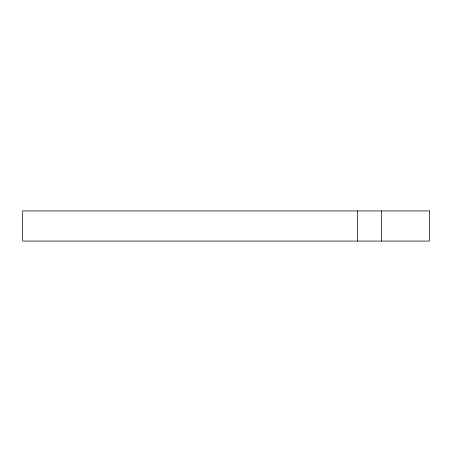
<?xml version="1.0" encoding="UTF-8"?>
<svg xmlns="http://www.w3.org/2000/svg" width="452" height="452" viewBox="0 0 452 452"><rect width="100%" height="100%" fill="white"/><g stroke="black" fill="none" stroke-linecap="round" stroke-linejoin="round"><path stroke-width="0.68" d="M381.539 210.926L381.539 241.074M357.611 210.926L357.611 241.074M429.4 210.926L22.6 210.926L22.6 241.074L429.4 241.074L429.4 210.926"/></g></svg>
